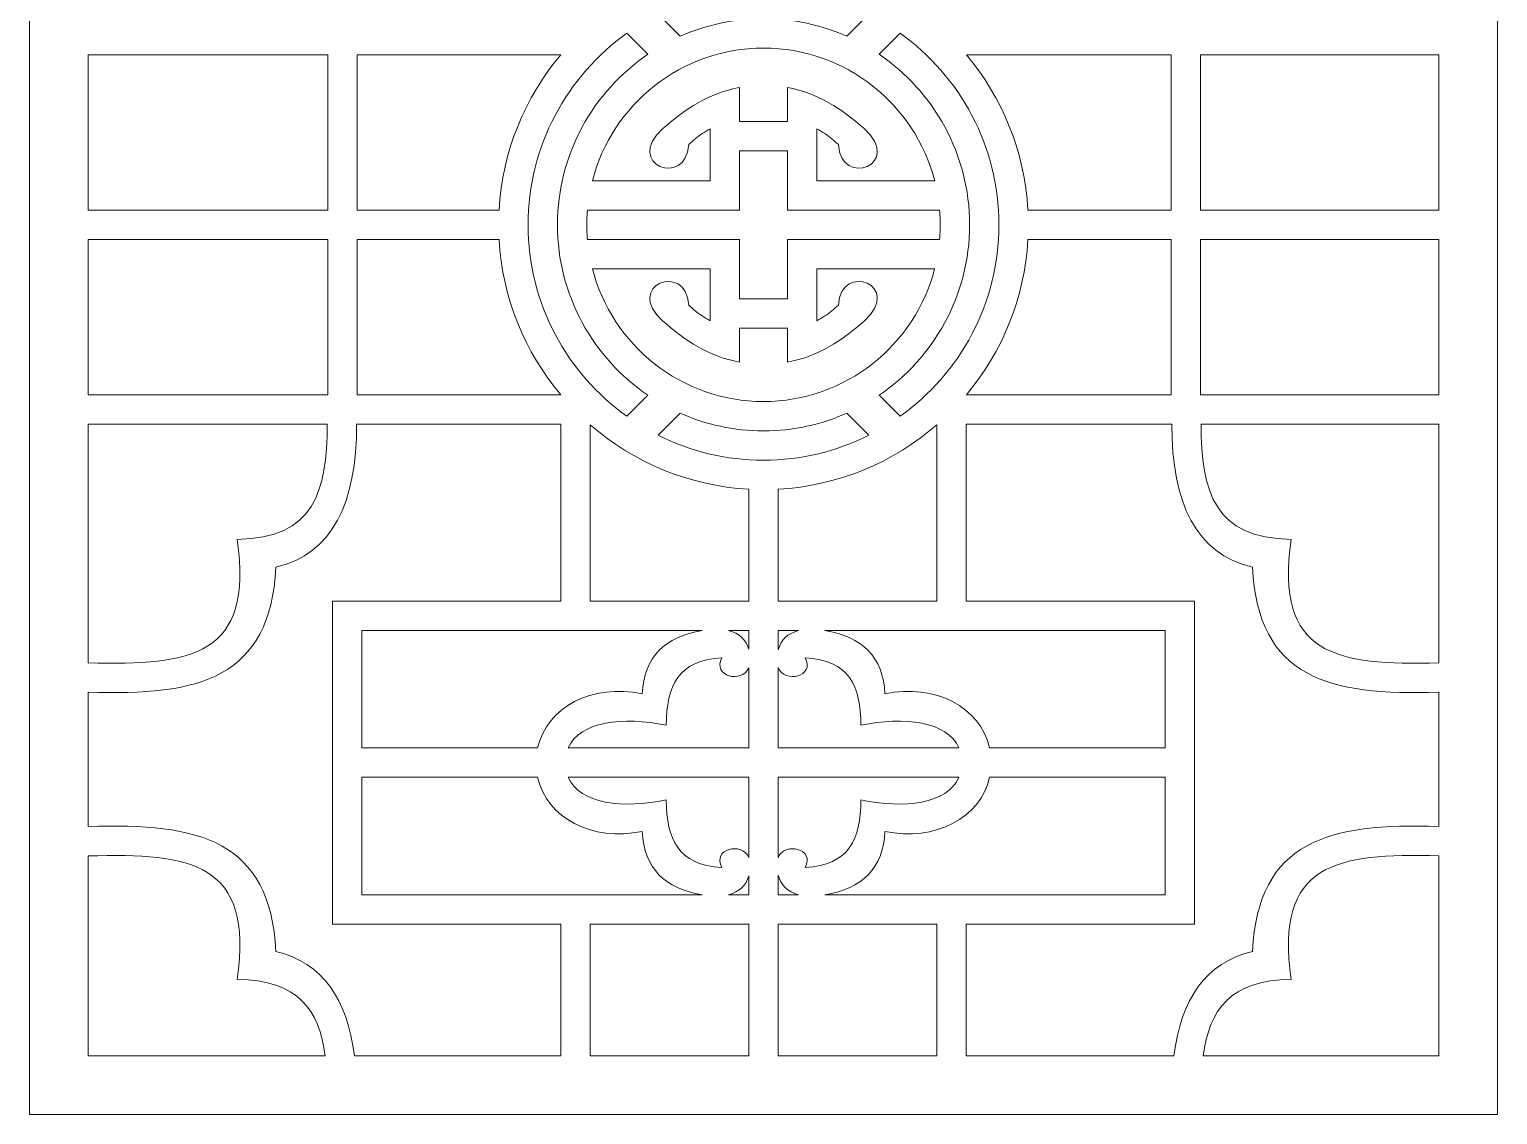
# Model space of a CAD drawing. Header units: centimetres. Extents: x -6.6 to -1.8, y -9.5 to 9.5.
# Drawn here: x -6.583 to -1.833, y -9.5 to -5.989 of the extents above; entities that cross this region are included whole.
import ezdxf

# ---------------------------------------------------------------- set-up
doc = ezdxf.new("R2010")
doc.units = ezdxf.units.CM
doc.header["$MEASUREMENT"] = 0
doc.layers.add('layer 1', color=7, linetype='Continuous')

msp = doc.modelspace()

# ---------------------------------------------------------------- linework, layer by layer
at = {"layer": 'layer 1', "color": 250, "lineweight": 9}
for points, knots in [([(-6.58328, 9.5), (-6.58328, 9.5), (-1.83327, 9.5), (-1.83327, 9.5), (-1.83327, 9.5), (-1.83327, 9.5), (-1.83327, -9.5), (-1.83327, -9.5), (-1.83327, -9.5), (-1.83327, -9.5), (-6.58328, -9.5), (-6.58328, -9.5), (-6.58328, -9.5), (-6.58328, -9.5), (-6.58328, 9.5), (-6.58328, 9.5)], [0, 0, 0, 0, 0.2, 0.2, 0.2, 0.2, 0.4, 0.4, 0.4, 0.4, 0.6, 0.6, 0.6, 0.6, 1, 1, 1, 1]), ([(-4.47746, -6.01177), (-4.39504, -5.97518), (-4.30394, -5.95478), (-4.20821, -5.95478), (-4.20821, -5.95478), (-4.11247, -5.95478), (-4.02137, -5.97518), (-3.93896, -6.01177)], [0, 0, 0, 0, 0.3333333, 0.3333333, 0.3333333, 0.3333333, 1, 1, 1, 1]), ([(-4.65041, -6.00191), (-4.84361, -6.1403), (-4.96992, -6.36661), (-4.96992, -6.62149), (-4.96992, -6.62149), (-4.96992, -6.87634), (-4.84363, -7.10263), (-4.65046, -7.24103)], [0, 0, 0, 0, 0.3333333, 0.3333333, 0.3333333, 0.3333333, 1, 1, 1, 1]), ([(-3.76596, -7.24103), (-3.57277, -7.10263), (-3.44651, -6.87634), (-3.44651, -6.62149), (-3.44651, -6.62149), (-3.44651, -6.36661), (-3.5728, -6.1403), (-3.766, -6.00191)], [0, 0, 0, 0, 0.3333333, 0.3333333, 0.3333333, 0.3333333, 1, 1, 1, 1]), ([(-5.61791, -6.07181), (-5.61791, -6.07181), (-5.61791, -6.57398), (-5.61791, -6.57398), (-5.61791, -6.57398), (-5.61791, -6.57398), (-6.39329, -6.57398), (-6.39329, -6.57398), (-6.39329, -6.57398), (-6.39329, -6.57398), (-6.39329, -6.07181), (-6.39329, -6.07181)], [0, 0, 0, 0, 0.25, 0.25, 0.25, 0.25, 0.5, 0.5, 0.5, 0.5, 1, 1, 1, 1]), ([(-5.06356, -6.57398), (-5.05307, -6.38356), (-4.97989, -6.2094), (-4.86441, -6.07181), (-4.86441, -6.07181), (-5.08391, -6.07181), (-5.30341, -6.07181), (-5.5229, -6.07181)], [0, 0, 0, 0, 0.3333333, 0.3333333, 0.3333333, 0.3333333, 1, 1, 1, 1]), ([(-5.5229, -6.07181), (-5.5229, -6.07181), (-5.5229, -6.57398), (-5.5229, -6.57398), (-5.5229, -6.57398), (-5.5229, -6.57398), (-5.06356, -6.57398), (-5.06356, -6.57398)], [0, 0, 0, 0, 0.3333333, 0.3333333, 0.3333333, 0.3333333, 1, 1, 1, 1]), ([(-4.58228, -7.17285), (-4.75868, -7.05269), (-4.87492, -6.85022), (-4.87492, -6.62149), (-4.87492, -6.62149), (-4.87492, -6.39272), (-4.75866, -6.19025), (-4.58224, -6.07009)], [0, 0, 0, 0, 0.3333333, 0.3333333, 0.3333333, 0.3333333, 1, 1, 1, 1]), ([(-4.45012, -6.36191), (-4.4365, -6.34934), (-4.42234, -6.33791), (-4.4066, -6.32672), (-4.4066, -6.32672), (-4.39801, -6.32119), (-4.3895, -6.31605), (-4.38078, -6.31114), (-4.38078, -6.31114), (-4.38078, -6.36714), (-4.38078, -6.42314), (-4.38078, -6.47912), (-4.38078, -6.47912), (-4.50783, -6.47912), (-4.63487, -6.47912), (-4.76191, -6.47912), (-4.76191, -6.47912), (-4.69837, -6.23273), (-4.47397, -6.04977), (-4.20821, -6.04977), (-4.20821, -6.04977), (-3.94243, -6.04977), (-3.71803, -6.23273), (-3.65449, -6.47912), (-3.65449, -6.47912), (-3.78145, -6.47912), (-3.90839, -6.47912), (-4.03535, -6.47912), (-4.03535, -6.47912), (-4.03535, -6.42312), (-4.03535, -6.36714), (-4.03535, -6.31114), (-4.03535, -6.31114), (-4.02663, -6.31605), (-4.01812, -6.32119), (-4.00952, -6.32672), (-4.00952, -6.32672), (-3.99379, -6.33791), (-3.97963, -6.34934), (-3.96601, -6.36191), (-3.96601, -6.36191), (-3.95797, -6.50488), (-3.75369, -6.42471), (-3.88235, -6.31048), (-3.88235, -6.31048), (-3.95286, -6.24789), (-4.03369, -6.19445), (-4.13035, -6.17757), (-4.13035, -6.17757), (-4.13035, -6.21414), (-4.13035, -6.25071), (-4.13035, -6.28727)], [0, 0, 0, 0, 0.0714286, 0.0714286, 0.0714286, 0.0714286, 0.1428571, 0.1428571, 0.1428571, 0.1428571, 0.2142857, 0.2142857, 0.2142857, 0.2142857, 0.2857143, 0.2857143, 0.2857143, 0.2857143, 0.3571429, 0.3571429, 0.3571429, 0.3571429, 0.4285714, 0.4285714, 0.4285714, 0.4285714, 0.5, 0.5, 0.5, 0.5, 0.5714286, 0.5714286, 0.5714286, 0.5714286, 0.6428571, 0.6428571, 0.6428571, 0.6428571, 0.7142857, 0.7142857, 0.7142857, 0.7142857, 0.7857143, 0.7857143, 0.7857143, 0.7857143, 0.8571429, 0.8571429, 0.8571429, 0.8571429, 1, 1, 1, 1]), ([(-3.83416, -6.07009), (-3.65773, -6.19025), (-3.54151, -6.39272), (-3.54151, -6.62149), (-3.54151, -6.62149), (-3.54151, -6.85022), (-3.65773, -7.05269), (-3.83413, -7.17285)], [0, 0, 0, 0, 0.3333333, 0.3333333, 0.3333333, 0.3333333, 1, 1, 1, 1]), ([(-3.35285, -6.57398), (-3.35285, -6.57398), (-2.88916, -6.57398), (-2.88916, -6.57398), (-2.88916, -6.57398), (-2.88916, -6.57398), (-2.88916, -6.07181), (-2.88916, -6.07181)], [0, 0, 0, 0, 0.3333333, 0.3333333, 0.3333333, 0.3333333, 1, 1, 1, 1]), ([(-2.79416, -6.07181), (-2.79416, -6.07181), (-2.79416, -6.57398), (-2.79416, -6.57398), (-2.79416, -6.57398), (-2.79416, -6.57398), (-2.02327, -6.57398), (-2.02327, -6.57398), (-2.02327, -6.57398), (-2.02327, -6.57398), (-2.02327, -6.07181), (-2.02327, -6.07181)], [0, 0, 0, 0, 0.25, 0.25, 0.25, 0.25, 0.5, 0.5, 0.5, 0.5, 1, 1, 1, 1]), ([(-4.28578, -6.28727), (-4.28578, -6.25071), (-4.28578, -6.21414), (-4.28578, -6.17757), (-4.28578, -6.17757), (-4.38242, -6.19445), (-4.46327, -6.24789), (-4.53378, -6.31048), (-4.53378, -6.31048), (-4.66245, -6.42471), (-4.45815, -6.50488), (-4.45012, -6.36191)], [0, 0, 0, 0, 0.25, 0.25, 0.25, 0.25, 0.5, 0.5, 0.5, 0.5, 1, 1, 1, 1]), ([(-4.28578, -6.38227), (-4.28578, -6.44623), (-4.28578, -6.51018), (-4.28578, -6.57412), (-4.28578, -6.57412), (-4.44984, -6.57412), (-4.61389, -6.57412), (-4.77793, -6.57412), (-4.77793, -6.57412), (-4.77921, -6.58975), (-4.77991, -6.60554), (-4.77991, -6.62149), (-4.77991, -6.62149), (-4.77991, -6.63753), (-4.77921, -6.6534), (-4.77791, -6.66913), (-4.77791, -6.66913), (-4.61385, -6.66913), (-4.44982, -6.66913), (-4.28578, -6.66913), (-4.28578, -6.66913), (-4.28578, -6.73299), (-4.28578, -6.79683), (-4.28578, -6.86068)], [0, 0, 0, 0, 0.1428571, 0.1428571, 0.1428571, 0.1428571, 0.2857143, 0.2857143, 0.2857143, 0.2857143, 0.4285714, 0.4285714, 0.4285714, 0.4285714, 0.5714286, 0.5714286, 0.5714286, 0.5714286, 0.7142857, 0.7142857, 0.7142857, 0.7142857, 1, 1, 1, 1]), ([(-4.13035, -6.86068), (-4.13035, -6.79683), (-4.13035, -6.73299), (-4.13035, -6.66913), (-4.13035, -6.66913), (-3.96639, -6.66913), (-3.80245, -6.66913), (-3.63852, -6.66913), (-3.63852, -6.66913), (-3.6372, -6.6534), (-3.63651, -6.63753), (-3.63651, -6.62149), (-3.63651, -6.62149), (-3.63651, -6.60554), (-3.6372, -6.58975), (-3.63848, -6.57412), (-3.63848, -6.57412), (-3.80244, -6.57412), (-3.96639, -6.57412), (-4.13035, -6.57412), (-4.13035, -6.57412), (-4.13035, -6.51018), (-4.13035, -6.44623), (-4.13035, -6.38227)], [0, 0, 0, 0, 0.1428571, 0.1428571, 0.1428571, 0.1428571, 0.2857143, 0.2857143, 0.2857143, 0.2857143, 0.4285714, 0.4285714, 0.4285714, 0.4285714, 0.5714286, 0.5714286, 0.5714286, 0.5714286, 0.7142857, 0.7142857, 0.7142857, 0.7142857, 1, 1, 1, 1]), ([(-6.39329, -7.17116), (-6.39329, -7.17116), (-6.39329, -6.66898), (-6.39329, -6.66898), (-6.39329, -6.66898), (-6.39329, -6.66898), (-5.61791, -6.66898), (-5.61791, -6.66898)], [0, 0, 0, 0, 0.3333333, 0.3333333, 0.3333333, 0.3333333, 1, 1, 1, 1]), ([(-5.06356, -6.66898), (-5.06356, -6.66898), (-5.5229, -6.66898), (-5.5229, -6.66898), (-5.5229, -6.66898), (-5.5229, -6.66898), (-5.5229, -7.17116), (-5.5229, -7.17116)], [0, 0, 0, 0, 0.3333333, 0.3333333, 0.3333333, 0.3333333, 1, 1, 1, 1]), ([(-3.35285, -6.66898), (-3.36332, -6.85941), (-3.43652, -7.03357), (-3.552, -7.17116), (-3.552, -7.17116), (-3.33104, -7.17116), (-3.11012, -7.17116), (-2.88916, -7.17116)], [0, 0, 0, 0, 0.3333333, 0.3333333, 0.3333333, 0.3333333, 1, 1, 1, 1]), ([(-2.88916, -7.17116), (-2.88916, -7.17116), (-2.88916, -6.66898), (-2.88916, -6.66898), (-2.88916, -6.66898), (-2.88916, -6.66898), (-3.35285, -6.66898), (-3.35285, -6.66898)], [0, 0, 0, 0, 0.3333333, 0.3333333, 0.3333333, 0.3333333, 1, 1, 1, 1]), ([(-2.02327, -7.17116), (-2.02327, -7.17116), (-2.02327, -6.66898), (-2.02327, -6.66898), (-2.02327, -6.66898), (-2.02327, -6.66898), (-2.79416, -6.66898), (-2.79416, -6.66898)], [0, 0, 0, 0, 0.3333333, 0.3333333, 0.3333333, 0.3333333, 1, 1, 1, 1]), ([(-4.28578, -6.95569), (-4.28578, -6.99235), (-4.28578, -7.02901), (-4.28578, -7.06568), (-4.28578, -7.06568), (-4.38242, -7.0488), (-4.46327, -6.99536), (-4.53378, -6.93277), (-4.53378, -6.93277), (-4.66245, -6.81855), (-4.45815, -6.73837), (-4.45012, -6.88134), (-4.45012, -6.88134), (-4.4365, -6.8939), (-4.42234, -6.90534), (-4.4066, -6.91653), (-4.4066, -6.91653), (-4.39801, -6.92206), (-4.3895, -6.92719), (-4.38078, -6.93211), (-4.38078, -6.93211), (-4.38078, -6.87611), (-4.38078, -6.82013), (-4.38078, -6.76413), (-4.38078, -6.76413), (-4.5078, -6.76413), (-4.63482, -6.76413), (-4.76183, -6.76413), (-4.76183, -6.76413), (-4.69821, -7.01038), (-4.47387, -7.1932), (-4.20821, -7.1932), (-4.20821, -7.1932), (-3.94253, -7.1932), (-3.7182, -7.01038), (-3.65456, -6.76413), (-3.65456, -6.76413), (-3.78149, -6.76413), (-3.90841, -6.76413), (-4.03535, -6.76413), (-4.03535, -6.76413), (-4.03535, -6.82013), (-4.03535, -6.87611), (-4.03535, -6.93211), (-4.03535, -6.93211), (-4.02663, -6.92719), (-4.01812, -6.92206), (-4.00952, -6.91653), (-4.00952, -6.91653), (-3.99379, -6.90534), (-3.97963, -6.8939), (-3.96601, -6.88134), (-3.96601, -6.88134), (-3.95797, -6.73837), (-3.75369, -6.81855), (-3.88235, -6.93277), (-3.88235, -6.93277), (-3.95286, -6.99536), (-4.03369, -7.0488), (-4.13035, -7.06568), (-4.13035, -7.06568), (-4.13035, -7.02901), (-4.13035, -6.99235), (-4.13035, -6.95569)], [0, 0, 0, 0, 0.0588235, 0.0588235, 0.0588235, 0.0588235, 0.1176471, 0.1176471, 0.1176471, 0.1176471, 0.1764706, 0.1764706, 0.1764706, 0.1764706, 0.2352941, 0.2352941, 0.2352941, 0.2352941, 0.2941176, 0.2941176, 0.2941176, 0.2941176, 0.3529412, 0.3529412, 0.3529412, 0.3529412, 0.4117647, 0.4117647, 0.4117647, 0.4117647, 0.4705882, 0.4705882, 0.4705882, 0.4705882, 0.5294118, 0.5294118, 0.5294118, 0.5294118, 0.5882353, 0.5882353, 0.5882353, 0.5882353, 0.6470588, 0.6470588, 0.6470588, 0.6470588, 0.7058824, 0.7058824, 0.7058824, 0.7058824, 0.7647059, 0.7647059, 0.7647059, 0.7647059, 0.8235294, 0.8235294, 0.8235294, 0.8235294, 0.8823529, 0.8823529, 0.8823529, 0.8823529, 1, 1, 1, 1]), ([(-5.52443, -7.26616), (-5.52459, -7.52335), (-5.60237, -7.68395), (-5.78542, -7.72955), (-5.78542, -7.72955), (-5.80456, -8.08853), (-6.03305, -8.14639), (-6.39329, -8.13336)], [0, 0, 0, 0, 0.3333333, 0.3333333, 0.3333333, 0.3333333, 1, 1, 1, 1]), ([(-6.39329, -8.03835), (-6.05721, -8.04762), (-5.85737, -8.01717), (-5.91073, -7.63909), (-5.91073, -7.63909), (-5.66221, -7.63551), (-5.61999, -7.48482), (-5.61946, -7.26616)], [0, 0, 0, 0, 0.3333333, 0.3333333, 0.3333333, 0.3333333, 1, 1, 1, 1]), ([(-5.61946, -7.26616), (-5.61946, -7.26616), (-6.39329, -7.26616), (-6.39329, -7.26616), (-6.39329, -7.26616), (-6.39329, -7.26616), (-6.39329, -8.03835), (-6.39329, -8.03835)], [0, 0, 0, 0, 0.3333333, 0.3333333, 0.3333333, 0.3333333, 1, 1, 1, 1]), ([(-4.86395, -9.31), (-4.86395, -9.31), (-4.86395, -8.88373), (-4.86395, -8.88373), (-4.86395, -8.88373), (-4.86395, -8.88373), (-5.60245, -8.88373), (-5.60245, -8.88373), (-5.60245, -8.88373), (-5.60245, -8.88373), (-5.60245, -7.83873), (-5.60245, -7.83873), (-5.60245, -7.83873), (-5.60245, -7.83873), (-4.86395, -7.83873), (-4.86395, -7.83873), (-4.86395, -7.83873), (-4.86395, -7.83873), (-4.86395, -7.26616), (-4.86395, -7.26616), (-4.86395, -7.26616), (-4.86395, -7.26616), (-5.52443, -7.26616), (-5.52443, -7.26616)], [0, 0, 0, 0, 0.1428571, 0.1428571, 0.1428571, 0.1428571, 0.2857143, 0.2857143, 0.2857143, 0.2857143, 0.4285714, 0.4285714, 0.4285714, 0.4285714, 0.5714286, 0.5714286, 0.5714286, 0.5714286, 0.7142857, 0.7142857, 0.7142857, 0.7142857, 1, 1, 1, 1]), ([(-3.55246, -9.31), (-3.55246, -9.31), (-3.55246, -8.88373), (-3.55246, -8.88373), (-3.55246, -8.88373), (-3.55246, -8.88373), (-2.81411, -8.88373), (-2.81411, -8.88373), (-2.81411, -8.88373), (-2.81411, -8.88373), (-2.81411, -7.83873), (-2.81411, -7.83873), (-2.81411, -7.83873), (-2.81411, -7.83873), (-3.55246, -7.83873), (-3.55246, -7.83873), (-3.55246, -7.83873), (-3.55246, -7.83873), (-3.55246, -7.26616), (-3.55246, -7.26616), (-3.55246, -7.26616), (-3.55246, -7.26616), (-2.88764, -7.26616), (-2.88764, -7.26616)], [0, 0, 0, 0, 0.1428571, 0.1428571, 0.1428571, 0.1428571, 0.2857143, 0.2857143, 0.2857143, 0.2857143, 0.4285714, 0.4285714, 0.4285714, 0.4285714, 0.5714286, 0.5714286, 0.5714286, 0.5714286, 0.7142857, 0.7142857, 0.7142857, 0.7142857, 1, 1, 1, 1]), ([(-2.88764, -7.26616), (-2.88747, -7.52335), (-2.8097, -7.68395), (-2.62664, -7.72955), (-2.62664, -7.72955), (-2.60758, -8.08703), (-2.3809, -8.14589), (-2.02327, -8.13351)], [0, 0, 0, 0, 0.3333333, 0.3333333, 0.3333333, 0.3333333, 1, 1, 1, 1]), ([(-2.02327, -8.03846), (-2.35663, -8.04732), (-2.55445, -8.01547), (-2.50134, -7.63909), (-2.50134, -7.63909), (-2.74986, -7.63551), (-2.79208, -7.48482), (-2.79261, -7.26616)], [0, 0, 0, 0, 0.3333333, 0.3333333, 0.3333333, 0.3333333, 1, 1, 1, 1]), ([(-2.79261, -7.26616), (-2.79261, -7.26616), (-2.02327, -7.26616), (-2.02327, -7.26616), (-2.02327, -7.26616), (-2.02327, -7.26616), (-2.02327, -8.03846), (-2.02327, -8.03846)], [0, 0, 0, 0, 0.3333333, 0.3333333, 0.3333333, 0.3333333, 1, 1, 1, 1]), ([(-4.76895, -7.2683), (-4.76895, -7.2683), (-4.76895, -7.83873), (-4.76895, -7.83873), (-4.76895, -7.83873), (-4.76895, -7.83873), (-4.25578, -7.83873), (-4.25578, -7.83873)], [0, 0, 0, 0, 0.3333333, 0.3333333, 0.3333333, 0.3333333, 1, 1, 1, 1]), ([(-4.5488, -7.30247), (-4.4462, -7.35406), (-4.33051, -7.38319), (-4.20821, -7.38319), (-4.20821, -7.38319), (-4.0859, -7.38319), (-3.9702, -7.35406), (-3.86761, -7.30247)], [0, 0, 0, 0, 0.3333333, 0.3333333, 0.3333333, 0.3333333, 1, 1, 1, 1]), ([(-4.16078, -7.47687), (-4.16078, -7.47687), (-4.16078, -7.83873), (-4.16078, -7.83873), (-4.16078, -7.83873), (-4.16078, -7.83873), (-3.64746, -7.83873), (-3.64746, -7.83873), (-3.64746, -7.83873), (-3.64746, -7.83873), (-3.64746, -7.26829), (-3.64746, -7.26829)], [0, 0, 0, 0, 0.25, 0.25, 0.25, 0.25, 0.5, 0.5, 0.5, 0.5, 1, 1, 1, 1]), ([(-5.50743, -7.93373), (-5.50743, -7.93373), (-5.50743, -8.31372), (-5.50743, -8.31372), (-5.50743, -8.31372), (-5.50743, -8.31372), (-4.93907, -8.31372), (-4.93907, -8.31372)], [0, 0, 0, 0, 0.3333333, 0.3333333, 0.3333333, 0.3333333, 1, 1, 1, 1]), ([(-4.93907, -8.31372), (-4.90923, -8.18121), (-4.76299, -8.10516), (-4.60062, -8.13876), (-4.60062, -8.13876), (-4.59455, -8.01899), (-4.52708, -7.95325), (-4.40623, -7.93373)], [0, 0, 0, 0, 0.3333333, 0.3333333, 0.3333333, 0.3333333, 1, 1, 1, 1]), ([(-4.25578, -7.99476), (-4.25578, -7.99476), (-4.25578, -7.93373), (-4.25578, -7.93373), (-4.25578, -7.93373), (-4.25578, -7.93373), (-4.3214, -7.93373), (-4.3214, -7.93373)], [0, 0, 0, 0, 0.3333333, 0.3333333, 0.3333333, 0.3333333, 1, 1, 1, 1]), ([(-2.90912, -8.31372), (-2.90912, -8.31372), (-2.90912, -7.93373), (-2.90912, -7.93373), (-2.90912, -7.93373), (-2.90912, -7.93373), (-4.0098, -7.93373), (-4.0098, -7.93373)], [0, 0, 0, 0, 0.3333333, 0.3333333, 0.3333333, 0.3333333, 1, 1, 1, 1]), ([(-4.0098, -7.93373), (-3.88897, -7.95325), (-3.82148, -8.01899), (-3.81541, -8.13876), (-3.81541, -8.13876), (-3.65306, -8.10516), (-3.50681, -8.18121), (-3.47697, -8.31372)], [0, 0, 0, 0, 0.3333333, 0.3333333, 0.3333333, 0.3333333, 1, 1, 1, 1]), ([(-4.25578, -8.05474), (-4.27773, -8.10582), (-4.37558, -8.08255), (-4.34267, -8.02189), (-4.34267, -8.02189), (-4.48456, -8.02986), (-4.52262, -8.11318), (-4.52272, -8.24044), (-4.52272, -8.24044), (-4.6623, -8.211), (-4.80275, -8.22745), (-4.84005, -8.31372)], [0, 0, 0, 0, 0.25, 0.25, 0.25, 0.25, 0.5, 0.5, 0.5, 0.5, 1, 1, 1, 1]), ([(-3.576, -8.31372), (-3.6133, -8.22745), (-3.75375, -8.211), (-3.89333, -8.24044), (-3.89333, -8.24044), (-3.89342, -8.11318), (-3.93149, -8.02986), (-4.07337, -8.02189), (-4.07337, -8.02189), (-4.0402, -8.08302), (-4.13988, -8.10618), (-4.16078, -8.05353)], [0, 0, 0, 0, 0.25, 0.25, 0.25, 0.25, 0.5, 0.5, 0.5, 0.5, 1, 1, 1, 1]), ([(-4.16078, -8.05353), (-4.16078, -8.05353), (-4.16078, -8.31372), (-4.16078, -8.31372), (-4.16078, -8.31372), (-4.16078, -8.31372), (-3.576, -8.31372), (-3.576, -8.31372)], [0, 0, 0, 0, 0.3333333, 0.3333333, 0.3333333, 0.3333333, 1, 1, 1, 1]), ([(-5.50743, -8.40872), (-5.50743, -8.40872), (-5.50743, -8.78873), (-5.50743, -8.78873), (-5.50743, -8.78873), (-5.50743, -8.78873), (-4.40621, -8.78873), (-4.40621, -8.78873)], [0, 0, 0, 0, 0.3333333, 0.3333333, 0.3333333, 0.3333333, 1, 1, 1, 1]), ([(-4.40621, -8.78873), (-4.52706, -8.76919), (-4.59455, -8.70347), (-4.60062, -8.5837), (-4.60062, -8.5837), (-4.76299, -8.61728), (-4.90925, -8.54125), (-4.93907, -8.40872)], [0, 0, 0, 0, 0.3333333, 0.3333333, 0.3333333, 0.3333333, 1, 1, 1, 1]), ([(-4.25578, -8.66772), (-4.25578, -8.66772), (-4.25578, -8.40872), (-4.25578, -8.40872), (-4.25578, -8.40872), (-4.25578, -8.40872), (-4.84005, -8.40872), (-4.84005, -8.40872)], [0, 0, 0, 0, 0.3333333, 0.3333333, 0.3333333, 0.3333333, 1, 1, 1, 1]), ([(-4.84005, -8.40872), (-4.80275, -8.49499), (-4.6623, -8.51144), (-4.52272, -8.482), (-4.52272, -8.482), (-4.52262, -8.60926), (-4.48456, -8.69257), (-4.34267, -8.70057), (-4.34267, -8.70057), (-4.37558, -8.6399), (-4.27773, -8.61662), (-4.25578, -8.66772)], [0, 0, 0, 0, 0.25, 0.25, 0.25, 0.25, 0.5, 0.5, 0.5, 0.5, 1, 1, 1, 1]), ([(-4.16078, -8.66893), (-4.13988, -8.61626), (-4.0402, -8.63943), (-4.07337, -8.70057), (-4.07337, -8.70057), (-3.93149, -8.69257), (-3.89342, -8.60926), (-3.89333, -8.482), (-3.89333, -8.482), (-3.75375, -8.51144), (-3.6133, -8.49499), (-3.576, -8.40872)], [0, 0, 0, 0, 0.25, 0.25, 0.25, 0.25, 0.5, 0.5, 0.5, 0.5, 1, 1, 1, 1]), ([(-4.00983, -8.78873), (-4.00983, -8.78873), (-2.90912, -8.78873), (-2.90912, -8.78873), (-2.90912, -8.78873), (-2.90912, -8.78873), (-2.90912, -8.40872), (-2.90912, -8.40872), (-2.90912, -8.40872), (-2.90912, -8.40872), (-3.47697, -8.40872), (-3.47697, -8.40872)], [0, 0, 0, 0, 0.25, 0.25, 0.25, 0.25, 0.5, 0.5, 0.5, 0.5, 1, 1, 1, 1]), ([(-3.47697, -8.40872), (-3.50681, -8.54125), (-3.65306, -8.61728), (-3.81541, -8.5837), (-3.81541, -8.5837), (-3.82148, -8.70347), (-3.88899, -8.76919), (-4.00983, -8.78873)], [0, 0, 0, 0, 0.3333333, 0.3333333, 0.3333333, 0.3333333, 1, 1, 1, 1]), ([(-6.39329, -8.56807), (-6.03305, -8.55504), (-5.80456, -8.6129), (-5.78542, -8.97186), (-5.78542, -8.97186), (-5.63419, -9.00956), (-5.5548, -9.12573), (-5.53169, -9.31)], [0, 0, 0, 0, 0.3333333, 0.3333333, 0.3333333, 0.3333333, 1, 1, 1, 1]), ([(-2.02327, -8.56792), (-2.3809, -8.55554), (-2.60758, -8.6144), (-2.62664, -8.97186), (-2.62664, -8.97186), (-2.77788, -9.00956), (-2.85724, -9.12573), (-2.88038, -9.31)], [0, 0, 0, 0, 0.3333333, 0.3333333, 0.3333333, 0.3333333, 1, 1, 1, 1]), ([(-6.39329, -8.66308), (-6.05721, -8.65381), (-5.85737, -8.68426), (-5.91073, -9.06234), (-5.91073, -9.06234), (-5.71316, -9.06518), (-5.64597, -9.16099), (-5.62646, -9.31)], [0, 0, 0, 0, 0.3333333, 0.3333333, 0.3333333, 0.3333333, 1, 1, 1, 1]), ([(-5.62646, -9.31), (-5.62646, -9.31), (-6.39329, -9.31), (-6.39329, -9.31), (-6.39329, -9.31), (-6.39329, -9.31), (-6.39329, -8.66308), (-6.39329, -8.66308)], [0, 0, 0, 0, 0.3333333, 0.3333333, 0.3333333, 0.3333333, 1, 1, 1, 1]), ([(-2.02327, -8.66297), (-2.35663, -8.65409), (-2.55445, -8.68596), (-2.50134, -9.06234), (-2.50134, -9.06234), (-2.6989, -9.06518), (-2.76608, -9.16099), (-2.78559, -9.31)], [0, 0, 0, 0, 0.3333333, 0.3333333, 0.3333333, 0.3333333, 1, 1, 1, 1]), ([(-2.78559, -9.31), (-2.78559, -9.31), (-2.02327, -9.31), (-2.02327, -9.31), (-2.02327, -9.31), (-2.02327, -9.31), (-2.02327, -8.66297), (-2.02327, -8.66297)], [0, 0, 0, 0, 0.3333333, 0.3333333, 0.3333333, 0.3333333, 1, 1, 1, 1]), ([(-4.16078, -8.72586), (-4.16078, -8.72586), (-4.16078, -8.78873), (-4.16078, -8.78873), (-4.16078, -8.78873), (-4.16078, -8.78873), (-4.09463, -8.78873), (-4.09463, -8.78873)], [0, 0, 0, 0, 0.3333333, 0.3333333, 0.3333333, 0.3333333, 1, 1, 1, 1]), ([(-4.25578, -9.31), (-4.25578, -9.31), (-4.25578, -8.88373), (-4.25578, -8.88373), (-4.25578, -8.88373), (-4.25578, -8.88373), (-4.76895, -8.88373), (-4.76895, -8.88373), (-4.76895, -8.88373), (-4.76895, -8.88373), (-4.76895, -9.31), (-4.76895, -9.31), (-4.76895, -9.31), (-4.76895, -9.31), (-4.25578, -9.31), (-4.25578, -9.31)], [0, 0, 0, 0, 0.2, 0.2, 0.2, 0.2, 0.4, 0.4, 0.4, 0.4, 0.6, 0.6, 0.6, 0.6, 1, 1, 1, 1]), ([(-4.16078, -8.88373), (-4.16078, -8.88373), (-4.16078, -9.31), (-4.16078, -9.31), (-4.16078, -9.31), (-4.16078, -9.31), (-3.64746, -9.31), (-3.64746, -9.31), (-3.64746, -9.31), (-3.64746, -9.31), (-3.64746, -8.88373), (-3.64746, -8.88373), (-3.64746, -8.88373), (-3.64746, -8.88373), (-4.16078, -8.88373), (-4.16078, -8.88373)], [0, 0, 0, 0, 0.2, 0.2, 0.2, 0.2, 0.4, 0.4, 0.4, 0.4, 0.6, 0.6, 0.6, 0.6, 1, 1, 1, 1])]:
    msp.add_open_spline(points, degree=3, knots=knots, dxfattribs=at)
for points in [[(-4.54876, -5.94049), (-4.54876, -5.94049), (-4.47746, -6.01177), (-4.47746, -6.01177)], [(-3.93896, -6.01177), (-3.93896, -6.01177), (-3.86766, -5.94049), (-3.86766, -5.94049)], [(-4.58224, -6.07009), (-4.58224, -6.07009), (-4.65041, -6.00191), (-4.65041, -6.00191)], [(-3.766, -6.00191), (-3.766, -6.00191), (-3.83416, -6.07009), (-3.83416, -6.07009)], [(-6.39329, -6.07181), (-6.13483, -6.07181), (-5.87637, -6.07181), (-5.61791, -6.07181)], [(-3.552, -6.07181), (-3.4365, -6.20939), (-3.36334, -6.38356), (-3.35285, -6.57398)], [(-2.88916, -6.07181), (-3.1101, -6.07181), (-3.33104, -6.07181), (-3.552, -6.07181)], [(-2.02327, -6.07181), (-2.28024, -6.07181), (-2.53719, -6.07181), (-2.79416, -6.07181)], [(-4.13035, -6.28727), (-4.13035, -6.28727), (-4.28578, -6.28727), (-4.28578, -6.28727)], [(-4.13035, -6.38227), (-4.13035, -6.38227), (-4.28578, -6.38227), (-4.28578, -6.38227)], [(-5.61791, -6.66898), (-5.61791, -6.66898), (-5.61791, -7.17116), (-5.61791, -7.17116)], [(-4.86441, -7.17116), (-4.97989, -7.03357), (-5.05307, -6.85941), (-5.06356, -6.66898)], [(-2.79416, -6.66898), (-2.79416, -6.66898), (-2.79416, -7.17116), (-2.79416, -7.17116)], [(-4.28578, -6.86068), (-4.28578, -6.86068), (-4.13035, -6.86068), (-4.13035, -6.86068)], [(-4.13035, -6.95569), (-4.13035, -6.95569), (-4.28578, -6.95569), (-4.28578, -6.95569)], [(-5.61791, -7.17116), (-5.87637, -7.17116), (-6.13483, -7.17116), (-6.39329, -7.17116)], [(-5.5229, -7.17116), (-5.30341, -7.17116), (-5.0839, -7.17116), (-4.86441, -7.17116)], [(-2.79416, -7.17116), (-2.53719, -7.17116), (-2.28024, -7.17116), (-2.02327, -7.17116)], [(-4.65046, -7.24103), (-4.65046, -7.24103), (-4.58228, -7.17285), (-4.58228, -7.17285)], [(-3.83413, -7.17285), (-3.83413, -7.17285), (-3.76596, -7.24103), (-3.76596, -7.24103)], [(-4.4775, -7.23117), (-4.4775, -7.23117), (-4.5488, -7.30247), (-4.5488, -7.30247)], [(-4.20821, -7.2882), (-4.30396, -7.2882), (-4.39507, -7.26779), (-4.4775, -7.23117)], [(-3.9389, -7.23117), (-4.02133, -7.26779), (-4.11245, -7.2882), (-4.20821, -7.2882)], [(-3.86761, -7.30247), (-3.86761, -7.30247), (-3.9389, -7.23117), (-3.9389, -7.23117)], [(-4.25578, -7.47687), (-4.45131, -7.46608), (-4.62972, -7.38922), (-4.76895, -7.2683)], [(-3.64746, -7.26829), (-3.78673, -7.38925), (-3.9652, -7.46611), (-4.16078, -7.47687)], [(-4.25578, -7.83873), (-4.25578, -7.83873), (-4.25578, -7.47687), (-4.25578, -7.47687)], [(-4.40623, -7.93373), (-4.40623, -7.93373), (-5.50743, -7.93373), (-5.50743, -7.93373)], [(-4.3214, -7.93373), (-4.28624, -7.94277), (-4.26448, -7.96484), (-4.25578, -7.99476)], [(-4.16078, -7.93373), (-4.16078, -7.93373), (-4.16078, -7.99657), (-4.16078, -7.99657)], [(-4.16078, -7.99657), (-4.15246, -7.96573), (-4.13051, -7.94295), (-4.09465, -7.93373)], [(-4.09465, -7.93373), (-4.09465, -7.93373), (-4.16078, -7.93373), (-4.16078, -7.93373)], [(-4.25578, -8.31372), (-4.25578, -8.31372), (-4.25578, -8.05474), (-4.25578, -8.05474)], [(-6.39329, -8.13336), (-6.39329, -8.13336), (-6.39329, -8.56807), (-6.39329, -8.56807)], [(-2.02327, -8.13351), (-2.02327, -8.13351), (-2.02327, -8.56792), (-2.02327, -8.56792)], [(-4.84005, -8.31372), (-4.84005, -8.31372), (-4.25578, -8.31372), (-4.25578, -8.31372)], [(-3.47697, -8.31372), (-3.47697, -8.31372), (-2.90912, -8.31372), (-2.90912, -8.31372)], [(-4.93907, -8.40872), (-4.93907, -8.40872), (-5.50743, -8.40872), (-5.50743, -8.40872)], [(-4.16078, -8.40872), (-4.16078, -8.40872), (-4.16078, -8.66893), (-4.16078, -8.66893)], [(-3.576, -8.40872), (-3.576, -8.40872), (-4.16078, -8.40872), (-4.16078, -8.40872)], [(-4.25578, -8.72768), (-4.26448, -8.7576), (-4.28624, -8.77969), (-4.3214, -8.78873)], [(-4.25578, -8.78873), (-4.25578, -8.78873), (-4.25578, -8.72768), (-4.25578, -8.72768)], [(-4.09463, -8.78873), (-4.1305, -8.77951), (-4.15246, -8.75671), (-4.16078, -8.72586)], [(-4.3214, -8.78873), (-4.3214, -8.78873), (-4.25578, -8.78873), (-4.25578, -8.78873)], [(-5.53169, -9.31), (-5.53169, -9.31), (-4.86395, -9.31), (-4.86395, -9.31)], [(-2.88038, -9.31), (-2.88038, -9.31), (-3.55246, -9.31), (-3.55246, -9.31)]]:
    msp.add_open_spline(points, degree=3, dxfattribs=at)

doc.saveas('drawing.dxf')
